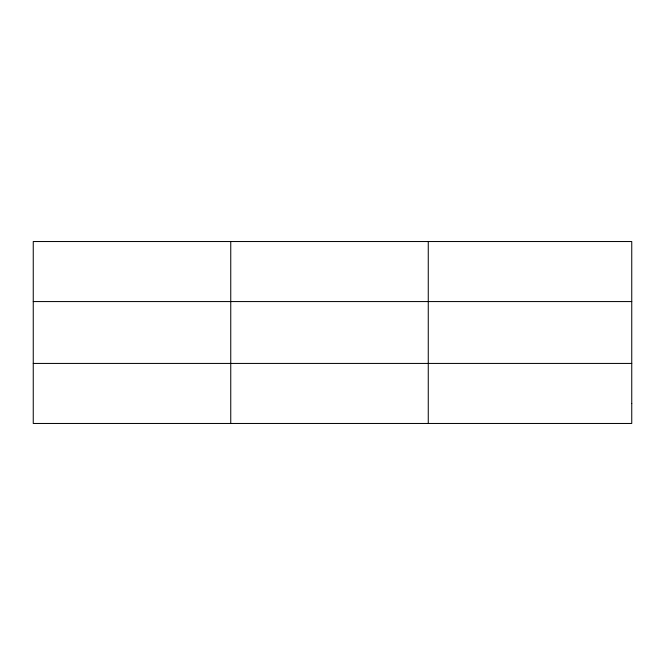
<?xml version="1.0" encoding="UTF-8"?>
<svg xmlns="http://www.w3.org/2000/svg" width="665" height="665" viewBox="0 0 665 665"><rect width="100%" height="100%" fill="white"/><g stroke="black" fill="none" stroke-linecap="round" stroke-linejoin="round"><path stroke-width="1" d="M230.755 241.536L230.755 423.464M428.26 241.536L428.26 423.464M33.25 301.569L631.75 301.569M33.25 363.431L631.75 363.431M631.75 403.456L631.75 423.464L33.25 423.464L33.25 241.536L631.75 241.536L631.75 403.456"/></g></svg>
